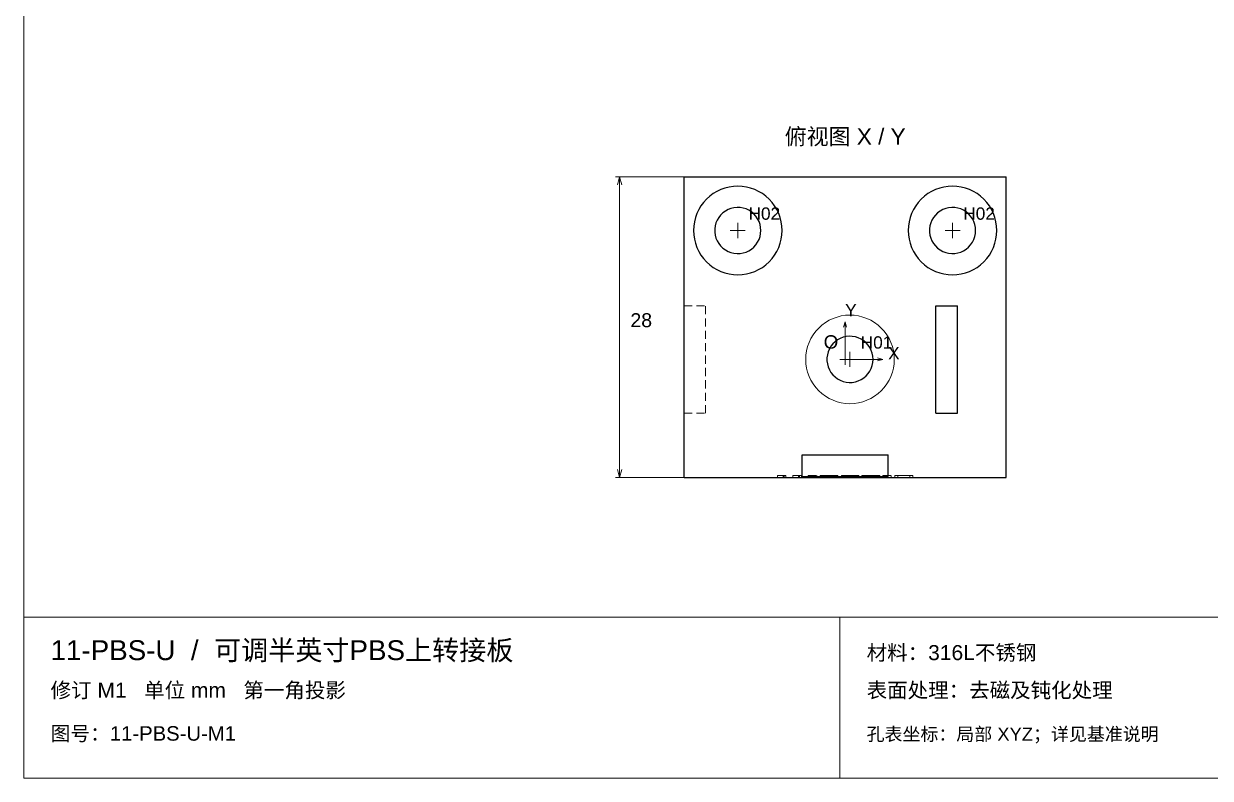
# Paper-space layout '01_三视图' of a CAD drawing. Header units: millimetres. Extents: x 8 to 450, y 8 to 289.
# Drawn here: x 8 to 229, y 8 to 148.5 of the extents above; entities that cross this region are included whole.
import ezdxf
from ezdxf.enums import TextEntityAlignment as Align

# ---------------------------------------------------------------- set-up
doc = ezdxf.new("R2010")
doc.units = ezdxf.units.MM
doc.linetypes.add('WP_HIDDEN', pattern=[2.3, 1.5, -0.8])
for name, color, linetype, lineweight in [('ANNOTATIONS', 7, 'CONTINUOUS', 18), ('HIDDEN', 7, 'WP_HIDDEN', 13), ('VISIBLE', 7, 'CONTINUOUS', 25)]:
    doc.layers.add(name, color=color, linetype=linetype, lineweight=lineweight)
doc.styles.add('CJK', font='Arial Unicode.ttf')

psp = doc.layouts.new('01_三视图')

# ---------------------------------------------------------------- linework, layer by layer
at = {"layer": 'ANNOTATIONS'}
for p, q in [((8, 289), (8, 8)), ((131, 120), (118.2, 120)), ((119, 120), (118.58, 118.5)), ((119, 64), (119, 120)), ((119, 120), (119.42, 118.5)), ((141, 108.6), (141, 111.4)), ((181, 108.6), (181, 111.4)), ((139.6, 110), (142.4, 110)), ((179.6, 110), (182.4, 110)), ((161, 93), (160.72, 92)), ((161, 86), (161, 93)), ((161, 93), (161.28, 92)), ((161, 85), (161, 87)), ((161.9, 84.6), (161.9, 87.4)), ((168, 86), (167, 86.28)), ((160, 86), (162, 86)), ((160.5, 86), (163.3, 86)), ((161, 86), (168, 86)), ((168, 86), (167, 85.72)), ((119, 64), (118.58, 65.5)), ((119, 64), (119.42, 65.5)), ((131, 64), (118.2, 64)), ((8, 38), (412, 38)), ((160, 8), (160, 38)), ((8, 8), (412, 8))]:
    psp.add_line(p, q, dxfattribs=at)
at = {"layer": 'HIDDEN'}
for points in [[(131, 96), (131, 120)], [(131, 76), (131, 96)], [(131, 96), (135, 96)], [(135, 76), (135, 96)], [(170.15, 86), (170.11, 86.81), (169.99, 87.61), (169.79, 88.39), (169.52, 89.16), (169.18, 89.89), (168.76, 90.58), (168.28, 91.23), (167.73, 91.83), (167.13, 92.38), (166.48, 92.86), (165.79, 93.28), (165.06, 93.62), (164.29, 93.89), (163.51, 94.09), (162.71, 94.21), (161.9, 94.25), (161.09, 94.21), (160.29, 94.09), (159.51, 93.89), (158.74, 93.62), (158.01, 93.28), (157.32, 92.86), (156.67, 92.38), (156.07, 91.83), (155.52, 91.23), (155.04, 90.58), (154.62, 89.89), (154.28, 89.16), (154.01, 88.39), (153.81, 87.61), (153.69, 86.81), (153.65, 86), (153.69, 85.19), (153.81, 84.39), (154.01, 83.61), (154.28, 82.84), (154.62, 82.11), (155.04, 81.42), (155.52, 80.77), (156.07, 80.17), (156.67, 79.62), (157.32, 79.14), (158.01, 78.72), (158.74, 78.38), (159.51, 78.11), (160.29, 77.91), (161.09, 77.79), (161.9, 77.75), (162.71, 77.79), (163.51, 77.91), (164.29, 78.11), (165.06, 78.38), (165.79, 78.72), (166.48, 79.14), (167.13, 79.62), (167.73, 80.17), (168.28, 80.77), (168.76, 81.42), (169.18, 82.11), (169.52, 82.84), (169.79, 83.61), (169.99, 84.39), (170.11, 85.19), (170.15, 86)], [(131, 64), (131, 76)], [(131, 76), (135, 76)], [(148.96, 64.4), (148.66, 64.4), (148.41, 64.4)], [(148.41, 64), (148.41, 64.4)], [(148.41, 64.4), (148.82, 64.4), (149.17, 64.4)], [(149.45, 64.4), (149.23, 64.4), (148.96, 64.4)], [(149.17, 64.4), (149.32, 64.4), (149.45, 64.4), (149.56, 64.4), (149.64, 64.4)], [(149.97, 64.4), (149.45, 64.4)], [(149.45, 64), (149.45, 64.4)], [(149.64, 64), (149.64, 64.4)], [(149.64, 64.4), (149.97, 64.4)], [(149.97, 64), (149.97, 64.4)], [(151.82, 64.4), (151.53, 64.4), (151.27, 64.4)], [(151.27, 64), (151.27, 64.4)], [(151.27, 64.4), (151.68, 64.4), (152.04, 64.4)], [(152.31, 64.4), (152.1, 64.4), (151.82, 64.4)], [(152.04, 64.4), (152.19, 64.4), (152.32, 64.4), (152.42, 64.4), (152.5, 64.4)], [(152.84, 64.4), (152.31, 64.4)], [(152.31, 64), (152.31, 64.4)], [(152.5, 64), (152.5, 64.4)], [(152.5, 64.4), (152.84, 64.4)], [(152.84, 64), (152.84, 64.4)], [(154.12, 64), (154.12, 64.4)], [(154.12, 64.4), (155.72, 64.4)], [(155.72, 64), (155.72, 64.4)], [(156.37, 64), (156.37, 64.4)], [(156.37, 64.4), (157.97, 64.4)], [(156.93, 64.4), (156.37, 64.4)], [(158.02, 64.4), (156.93, 64.4)], [(156.93, 64), (156.93, 64.4)], [(156.93, 64.4), (158.03, 64.4)], [(158.02, 64.4), (156.93, 64.4)], [(157.97, 64.4), (158.17, 64.4), (158.35, 64.4), (158.49, 64.4), (158.62, 64.4)], [(159.27, 64.4), (159.06, 64.4), (158.78, 64.4), (158.44, 64.4), (158.02, 64.4)], [(158.54, 64.4), (158.46, 64.4), (158.34, 64.4), (158.19, 64.4), (158.02, 64.4)], [(158.03, 64.4), (158.28, 64.4), (158.5, 64.4), (158.67, 64.4), (158.8, 64.4)], [(158.9, 64.4), (158.74, 64.4), (158.54, 64.4)], [(158.54, 64), (158.54, 64.4)], [(158.62, 64), (158.62, 64.4)], [(158.62, 64.4), (158.91, 64.4), (159.14, 64.4)], [(158.8, 64.4), (158.9, 64.4), (158.98, 64.4), (159.02, 64.4), (159.03, 64.4)], [(159.03, 64.4), (159, 64.4), (158.9, 64.4)], [(159.03, 64), (159.03, 64.4)], [(159.14, 64.4), (159.34, 64.4), (159.48, 64.4)], [(159.61, 64.4), (159.59, 64.4), (159.53, 64.4), (159.42, 64.4), (159.27, 64.4)], [(159.48, 64.4), (159.58, 64.4), (159.61, 64.4)], [(159.61, 64), (159.61, 64.4)], [(160.31, 64), (160.31, 64.4)], [(160.31, 64.4), (161.9, 64.4)], [(161.93, 64.4), (160.31, 64.4)], [(160.87, 64.4), (161.79, 64.4)], [(161.72, 64.4), (160.87, 64.4)], [(160.87, 64.4), (161.93, 64.4)], [(161.85, 64.4), (160.87, 64.4)], [(160.87, 64), (160.87, 64.4)], [(162.37, 64.4), (162.26, 64.4), (162.11, 64.4), (161.93, 64.4), (161.72, 64.4)], [(161.79, 64.4), (161.96, 64.4), (162.11, 64.4), (162.23, 64.4), (162.33, 64.4)], [(162.48, 64.4), (162.36, 64.4), (162.21, 64.4), (162.05, 64.4), (161.85, 64.4)], [(161.9, 64.4), (162.14, 64.4), (162.34, 64.4), (162.53, 64.4), (162.69, 64.4)], [(162.62, 64.4), (162.3, 64.4), (161.93, 64.4)], [(161.93, 64.4), (162.06, 64.4), (162.16, 64.4), (162.25, 64.4), (162.31, 64.4)], [(162.31, 64.4), (162.49, 64.4), (162.64, 64.4)], [(162.33, 64.4), (162.52, 64.4), (162.65, 64.4)], [(162.66, 64.4), (162.54, 64.4), (162.37, 64.4)], [(162.82, 64.4), (162.67, 64.4), (162.48, 64.4)], [(163.08, 64.4), (162.87, 64.4), (162.62, 64.4)], [(162.64, 64.4), (162.76, 64.4), (162.85, 64.4)], [(162.65, 64.4), (162.73, 64.4), (162.76, 64.4)], [(162.76, 64.4), (162.73, 64.4), (162.66, 64.4)], [(162.69, 64.4), (162.95, 64.4), (163.15, 64.4)], [(163.17, 64.4), (162.98, 64.4), (162.72, 64.4)], [(162.72, 64), (162.72, 64.4)], [(162.72, 64.4), (162.9, 64.4), (163.06, 64.4), (163.2, 64.4), (163.31, 64.4)], [(162.76, 64), (162.76, 64.4)], [(162.94, 64.4), (162.91, 64.4), (162.82, 64.4)], [(162.85, 64.4), (162.92, 64.4), (162.94, 64.4)], [(162.94, 64), (162.94, 64.4)], [(163.39, 64.4), (163.25, 64.4), (163.08, 64.4)], [(163.15, 64.4), (163.22, 64.4), (163.27, 64.4), (163.3, 64.4), (163.31, 64.4)], [(163.31, 64.4), (163.28, 64.4), (163.17, 64.4)], [(163.31, 64), (163.31, 64.4)], [(163.31, 64.4), (163.4, 64.4), (163.47, 64.4), (163.51, 64.4), (163.52, 64.4)], [(163.52, 64.4), (163.49, 64.4), (163.39, 64.4)], [(163.52, 64), (163.52, 64.4)], [(164.34, 64.4), (164.24, 64.4), (164.17, 64.4), (164.12, 64.4), (164.1, 64.4)], [(164.1, 64), (164.1, 64.4)], [(164.1, 64.4), (164.64, 64.4)], [(164.42, 64.4), (164.3, 64.4), (164.27, 64.4)], [(164.27, 64), (164.27, 64.4)], [(164.27, 64.4), (164.28, 64.4), (164.31, 64.4), (164.37, 64.4), (164.45, 64.4)], [(164.95, 64.4), (164.77, 64.4), (164.6, 64.4), (164.46, 64.4), (164.34, 64.4)], [(164.87, 64.4), (164.6, 64.4), (164.42, 64.4)], [(164.45, 64.4), (164.55, 64.4), (164.67, 64.4), (164.82, 64.4), (164.98, 64.4)], [(164.64, 64), (164.64, 64.4)], [(164.64, 64.4), (164.7, 64.4), (164.81, 64.4)], [(164.81, 64.4), (164.99, 64.4), (165.24, 64.4)], [(165.04, 64.4), (164.94, 64.4), (164.87, 64.4), (164.82, 64.4), (164.81, 64.4)], [(164.81, 64), (164.81, 64.4)], [(164.81, 64.4), (164.82, 64.4), (164.85, 64.4), (164.9, 64.4), (164.97, 64.4)], [(165.69, 64.4), (165.42, 64.4), (165.19, 64.4), (165.01, 64.4), (164.87, 64.4)], [(165.92, 64.4), (165.64, 64.4), (165.39, 64.4), (165.16, 64.4), (164.95, 64.4)], [(164.97, 64.4), (165.09, 64.4), (165.27, 64.4), (165.51, 64.4), (165.82, 64.4)], [(164.98, 64.4), (165.35, 64.4), (165.76, 64.4)], [(165.79, 64.4), (165.55, 64.4), (165.35, 64.4), (165.18, 64.4), (165.04, 64.4)], [(165.24, 64.4), (165.55, 64.4), (165.89, 64.4)], [(166.45, 64.4), (166.34, 64.4), (166.17, 64.4), (165.96, 64.4), (165.69, 64.4)], [(165.76, 64.4), (166.21, 64.4), (166.6, 64.4)], [(166.53, 64.4), (166.39, 64.4), (166.22, 64.4), (166.02, 64.4), (165.79, 64.4)], [(165.82, 64.4), (166.14, 64.4), (166.4, 64.4), (166.61, 64.4), (166.77, 64.4)], [(165.89, 64.4), (166.2, 64.4), (166.46, 64.4)], [(166.74, 64.4), (166.35, 64.4), (165.92, 64.4)], [(166.83, 64.4), (166.68, 64.4), (166.45, 64.4)], [(166.46, 64.4), (166.68, 64.4), (166.83, 64.4)], [(166.82, 64.4), (166.79, 64.4), (166.73, 64.4), (166.64, 64.4), (166.53, 64.4)], [(166.6, 64.4), (166.77, 64.4), (166.92, 64.4), (167.05, 64.4), (167.15, 64.4)], [(167.3, 64.4), (167.19, 64.4), (167.06, 64.4), (166.91, 64.4), (166.74, 64.4)], [(166.77, 64.4), (166.94, 64.4), (167.09, 64.4), (167.21, 64.4), (167.31, 64.4)], [(167.36, 64.4), (166.82, 64.4)], [(166.82, 64), (166.82, 64.4)], [(166.83, 64.4), (166.92, 64.4), (166.95, 64.4)], [(166.95, 64.4), (166.92, 64.4), (166.83, 64.4)], [(166.95, 64), (166.95, 64.4)], [(167.15, 64.4), (167.24, 64.4), (167.3, 64.4), (167.34, 64.4), (167.36, 64.4)], [(167.49, 64.4), (167.48, 64.4), (167.44, 64.4), (167.38, 64.4), (167.3, 64.4)], [(167.31, 64.4), (167.39, 64.4), (167.45, 64.4), (167.48, 64.4), (167.49, 64.4)], [(167.36, 64), (167.36, 64.4)], [(167.49, 64), (167.49, 64.4)], [(167.99, 64), (167.99, 64.4)], [(167.99, 64.4), (169.6, 64.4)], [(169.6, 64), (169.6, 64.4)], [(170.41, 64.4), (170.34, 64.4), (170.29, 64.4), (170.26, 64.4), (170.25, 64.4)], [(170.25, 64), (170.25, 64.4)], [(170.25, 64.4), (170.81, 64.4)], [(170.95, 64.4), (170.78, 64.4), (170.63, 64.4), (170.51, 64.4), (170.41, 64.4)], [(170.81, 64), (170.81, 64.4)], [(170.81, 64.4), (170.84, 64.4), (170.91, 64.4)], [(170.91, 64.4), (171.05, 64.4), (171.27, 64.4)], [(171.93, 64.4), (171.65, 64.4), (171.39, 64.4), (171.16, 64.4), (170.95, 64.4)], [(171.27, 64.4), (171.55, 64.4), (171.88, 64.4)], [(171.88, 64.4), (172.17, 64.4), (172.41, 64.4), (172.61, 64.4), (172.77, 64.4)], [(172.93, 64.4), (172.72, 64.4), (172.49, 64.4), (172.22, 64.4), (171.93, 64.4)], [(172.77, 64.4), (172.88, 64.4), (172.97, 64.4), (173.02, 64.4), (173.03, 64.4)], [(173.45, 64.4), (173.36, 64.4), (173.25, 64.4), (173.1, 64.4), (172.93, 64.4)], [(173.03, 64), (173.03, 64.4)], [(173.03, 64.4), (173.59, 64.4)], [(173.59, 64.4), (173.56, 64.4), (173.45, 64.4)], [(173.59, 64), (173.59, 64.4)], [(149.17, 64), (148.81, 64), (148.41, 64)], [(148.41, 64), (148.67, 64), (148.96, 64)], [(148.96, 64), (149.23, 64), (149.45, 64)], [(149.64, 64), (149.55, 64), (149.45, 64), (149.32, 64), (149.17, 64)], [(149.45, 64), (149.97, 64)], [(149.97, 64), (149.64, 64)], [(152.04, 64), (151.68, 64), (151.27, 64)], [(151.27, 64), (151.53, 64), (151.82, 64)], [(151.82, 64), (152.09, 64), (152.31, 64)], [(152.5, 64), (152.42, 64), (152.31, 64), (152.19, 64), (152.04, 64)], [(152.31, 64), (152.84, 64)], [(152.84, 64), (152.5, 64)], [(154.12, 64), (155.72, 64)], [(156.37, 64), (156.93, 64)], [(157.97, 64), (156.37, 64)], [(156.93, 64), (158.02, 64)], [(158.03, 64), (156.93, 64)], [(156.93, 64), (158.02, 64)], [(158.62, 64), (158.49, 64), (158.34, 64), (158.17, 64), (157.97, 64)], [(158.02, 64), (158.41, 64), (158.75, 64), (159.05, 64), (159.27, 64)], [(158.02, 64), (158.19, 64), (158.34, 64), (158.45, 64), (158.54, 64)], [(158.8, 64), (158.67, 64), (158.49, 64), (158.27, 64), (158.03, 64)], [(158.54, 64), (158.74, 64), (158.9, 64)], [(159.14, 64), (158.91, 64), (158.62, 64)], [(159.03, 64), (159.02, 64), (158.98, 64), (158.91, 64), (158.8, 64)], [(158.9, 64), (159, 64), (159.03, 64)], [(159.48, 64), (159.34, 64), (159.14, 64)], [(159.27, 64), (159.42, 64), (159.53, 64), (159.59, 64), (159.61, 64)], [(159.61, 64), (159.58, 64), (159.48, 64)], [(160.31, 64), (161.93, 64)], [(161.9, 64), (160.31, 64)], [(161.79, 64), (160.87, 64)], [(160.87, 64), (161.72, 64)], [(161.93, 64), (160.87, 64)], [(160.87, 64), (161.85, 64)], [(161.72, 64), (161.93, 64), (162.11, 64), (162.25, 64), (162.37, 64)], [(162.33, 64), (162.23, 64), (162.11, 64), (161.96, 64), (161.79, 64)], [(161.85, 64), (162.04, 64), (162.21, 64), (162.35, 64), (162.48, 64)], [(162.69, 64), (162.52, 64), (162.34, 64), (161.9, 64)], [(161.93, 64), (162.3, 64), (162.62, 64)], [(162.31, 64), (162.25, 64), (162.16, 64), (161.93, 64)], [(162.64, 64), (162.49, 64), (162.31, 64)], [(162.65, 64), (162.52, 64), (162.33, 64)], [(162.37, 64), (162.54, 64), (162.66, 64)], [(162.48, 64), (162.67, 64), (162.82, 64)], [(162.62, 64), (162.87, 64), (163.08, 64)], [(162.85, 64), (162.76, 64), (162.64, 64)], [(162.76, 64), (162.73, 64), (162.65, 64)], [(162.66, 64), (162.73, 64), (162.76, 64)], [(163.15, 64), (162.95, 64), (162.69, 64)], [(163.31, 64), (163.2, 64), (163.06, 64), (162.9, 64), (162.72, 64)], [(162.72, 64), (162.98, 64), (163.17, 64)], [(162.82, 64), (162.91, 64), (162.94, 64)], [(162.94, 64), (162.92, 64), (162.85, 64)], [(163.08, 64), (163.25, 64), (163.39, 64)], [(163.31, 64), (163.3, 64), (163.27, 64), (163.22, 64), (163.15, 64)], [(163.17, 64), (163.28, 64), (163.31, 64)], [(163.52, 64), (163.51, 64), (163.47, 64), (163.4, 64), (163.31, 64)], [(163.39, 64), (163.49, 64), (163.52, 64)], [(164.64, 64), (164.1, 64)], [(164.1, 64), (164.12, 64), (164.17, 64), (164.24, 64), (164.34, 64)], [(164.45, 64), (164.37, 64), (164.31, 64), (164.28, 64), (164.27, 64)], [(164.27, 64), (164.3, 64), (164.42, 64)], [(164.34, 64), (164.46, 64), (164.6, 64), (164.77, 64), (164.95, 64)], [(164.42, 64), (164.61, 64), (164.87, 64)], [(164.98, 64), (164.68, 64), (164.55, 64), (164.45, 64)], [(164.81, 64), (164.7, 64), (164.64, 64)], [(164.97, 64), (164.9, 64), (164.85, 64), (164.82, 64), (164.81, 64)], [(164.81, 64), (164.82, 64), (164.87, 64), (164.94, 64), (165.04, 64)], [(165.24, 64), (164.99, 64), (164.81, 64)], [(164.87, 64), (165.02, 64), (165.21, 64), (165.43, 64), (165.69, 64)], [(164.95, 64), (165.16, 64), (165.39, 64), (165.92, 64)], [(165.82, 64), (165.53, 64), (165.29, 64), (165.1, 64), (164.97, 64)], [(165.76, 64), (165.36, 64), (164.98, 64)], [(165.04, 64), (165.18, 64), (165.35, 64), (165.56, 64), (165.79, 64)], [(165.89, 64), (165.55, 64), (165.24, 64)], [(165.69, 64), (165.95, 64), (166.16, 64), (166.33, 64), (166.45, 64)], [(166.6, 64), (166.21, 64), (165.76, 64)], [(165.79, 64), (166.01, 64), (166.21, 64), (166.39, 64), (166.53, 64)], [(166.77, 64), (166.6, 64), (166.38, 64), (166.12, 64), (165.82, 64)], [(166.46, 64), (166.19, 64), (165.89, 64)], [(165.92, 64), (166.35, 64), (166.74, 64)], [(166.45, 64), (166.68, 64), (166.83, 64)], [(166.83, 64), (166.68, 64), (166.46, 64)], [(166.53, 64), (166.64, 64), (166.73, 64), (166.79, 64), (166.82, 64)], [(167.15, 64), (167.05, 64), (166.92, 64), (166.6, 64)], [(166.74, 64), (166.91, 64), (167.06, 64), (167.19, 64), (167.3, 64)], [(167.31, 64), (167.21, 64), (167.09, 64), (166.94, 64), (166.77, 64)], [(166.82, 64), (167.36, 64)], [(166.83, 64), (166.92, 64), (166.95, 64)], [(166.95, 64), (166.92, 64), (166.83, 64)], [(167.36, 64), (167.35, 64), (167.3, 64), (167.24, 64), (167.15, 64)], [(167.3, 64), (167.38, 64), (167.44, 64), (167.48, 64), (167.49, 64)], [(167.49, 64), (167.48, 64), (167.45, 64), (167.39, 64), (167.31, 64)], [(167.99, 64), (169.6, 64)], [(170.81, 64), (170.25, 64)], [(170.25, 64), (170.29, 64), (170.34, 64), (170.41, 64)], [(170.41, 64), (170.51, 64), (170.63, 64), (170.78, 64), (170.95, 64)], [(170.91, 64), (170.84, 64), (170.81, 64)], [(171.27, 64), (171.05, 64), (170.91, 64)], [(170.95, 64), (171.16, 64), (171.4, 64), (171.65, 64), (171.93, 64)], [(171.88, 64), (171.55, 64), (171.27, 64)], [(172.77, 64), (172.61, 64), (172.4, 64), (172.16, 64), (171.88, 64)], [(171.93, 64), (172.22, 64), (172.48, 64), (172.72, 64), (172.93, 64)], [(173.03, 64), (173.02, 64), (172.97, 64), (172.89, 64), (172.77, 64)], [(172.93, 64), (173.1, 64), (173.25, 64), (173.36, 64), (173.45, 64)], [(173.59, 64), (173.03, 64)], [(173.45, 64), (173.52, 64), (173.56, 64), (173.59, 64)]]:
    psp.add_lwpolyline(points, dxfattribs=at)
at = {"layer": 'VISIBLE'}
for points in [[(131, 64), (131, 120)], [(131, 120), (191, 120)], [(191, 64), (191, 120)], [(149.25, 110), (149.21, 110.81), (149.09, 111.61), (148.89, 112.39), (148.62, 113.16), (148.28, 113.89), (147.86, 114.58), (147.38, 115.23), (146.83, 115.83), (146.23, 116.38), (145.58, 116.86), (144.89, 117.28), (144.16, 117.62), (143.39, 117.89), (142.61, 118.09), (141.81, 118.21), (141, 118.25), (140.19, 118.21), (139.39, 118.09), (138.61, 117.89), (137.84, 117.62), (137.11, 117.28), (136.42, 116.86), (135.77, 116.38), (135.17, 115.83), (134.62, 115.23), (134.14, 114.58), (133.72, 113.89), (133.38, 113.16), (133.11, 112.39), (132.91, 111.61), (132.79, 110.81), (132.75, 110), (132.79, 109.19), (132.91, 108.39), (133.11, 107.61), (133.38, 106.84), (133.72, 106.11), (134.14, 105.42), (134.62, 104.77), (135.17, 104.17), (135.77, 103.62), (136.42, 103.14), (137.11, 102.72), (137.84, 102.38), (138.61, 102.11), (139.39, 101.91), (140.19, 101.79), (141, 101.75), (141.81, 101.79), (142.61, 101.91), (143.39, 102.11), (144.16, 102.38), (144.89, 102.72), (145.58, 103.14), (146.23, 103.62), (146.83, 104.17), (147.38, 104.77), (147.86, 105.42), (148.28, 106.11), (148.62, 106.84), (148.89, 107.61), (149.09, 108.39), (149.21, 109.19), (149.25, 110)], [(189.25, 110), (189.21, 110.81), (189.09, 111.61), (188.89, 112.39), (188.62, 113.16), (188.28, 113.89), (187.86, 114.58), (187.38, 115.23), (186.83, 115.83), (186.23, 116.38), (185.58, 116.86), (184.89, 117.28), (184.16, 117.62), (183.39, 117.89), (182.61, 118.09), (181.81, 118.21), (181, 118.25), (180.19, 118.21), (179.39, 118.09), (178.61, 117.89), (177.84, 117.62), (177.11, 117.28), (176.42, 116.86), (175.77, 116.38), (175.17, 115.83), (174.62, 115.23), (174.14, 114.58), (173.72, 113.89), (173.38, 113.16), (173.11, 112.39), (172.91, 111.61), (172.79, 110.81), (172.75, 110), (172.79, 109.19), (172.91, 108.39), (173.11, 107.61), (173.38, 106.84), (173.72, 106.11), (174.14, 105.42), (174.62, 104.77), (175.17, 104.17), (175.77, 103.62), (176.42, 103.14), (177.11, 102.72), (177.84, 102.38), (178.61, 102.11), (179.39, 101.91), (180.19, 101.79), (181, 101.75), (181.81, 101.79), (182.61, 101.91), (183.39, 102.11), (184.16, 102.38), (184.89, 102.72), (185.58, 103.14), (186.23, 103.62), (186.83, 104.17), (187.38, 104.77), (187.86, 105.42), (188.28, 106.11), (188.62, 106.84), (188.89, 107.61), (189.09, 108.39), (189.21, 109.19), (189.25, 110)], [(145.3, 110), (145.26, 110.57), (145.15, 111.14), (144.96, 111.68), (144.7, 112.19), (144.37, 112.66), (143.99, 113.09), (143.55, 113.46), (143.07, 113.77), (142.55, 114.01), (142, 114.18), (141.43, 114.28), (140.86, 114.3), (140.28, 114.24), (139.73, 114.11), (139.19, 113.9), (138.69, 113.62), (138.22, 113.28), (137.81, 112.88), (137.45, 112.43), (137.16, 111.94), (136.94, 111.41), (136.79, 110.86), (136.71, 110.29), (136.71, 109.71), (136.79, 109.14), (136.94, 108.59), (137.16, 108.06), (137.45, 107.57), (137.81, 107.12), (138.22, 106.72), (138.69, 106.38), (139.19, 106.1), (139.73, 105.89), (140.28, 105.76), (140.86, 105.7), (141.43, 105.72), (142, 105.82), (142.55, 105.99), (143.07, 106.23), (143.55, 106.54), (143.99, 106.91), (144.37, 107.34), (144.7, 107.81), (144.96, 108.32), (145.15, 108.86), (145.26, 109.43), (145.3, 110)], [(185.3, 110), (185.26, 110.57), (185.15, 111.14), (184.96, 111.68), (184.7, 112.19), (184.37, 112.66), (183.99, 113.09), (183.55, 113.46), (183.07, 113.77), (182.55, 114.01), (182, 114.18), (181.43, 114.28), (180.86, 114.3), (180.28, 114.24), (179.73, 114.11), (179.19, 113.9), (178.69, 113.62), (178.22, 113.28), (177.81, 112.88), (177.45, 112.43), (177.16, 111.94), (176.94, 111.41), (176.79, 110.86), (176.71, 110.29), (176.71, 109.71), (176.79, 109.14), (176.94, 108.59), (177.16, 108.06), (177.45, 107.57), (177.81, 107.12), (178.22, 106.72), (178.69, 106.38), (179.19, 106.1), (179.73, 105.89), (180.28, 105.76), (180.86, 105.7), (181.43, 105.72), (182, 105.82), (182.55, 105.99), (183.07, 106.23), (183.55, 106.54), (183.99, 106.91), (184.37, 107.34), (184.7, 107.81), (184.96, 108.32), (185.15, 108.86), (185.26, 109.43), (185.3, 110)], [(177.9, 76), (177.9, 96)], [(177.9, 96), (181.9, 96)], [(181.9, 76), (181.9, 96)], [(166.2, 86), (166.16, 86.57), (166.05, 87.14), (165.86, 87.68), (165.6, 88.19), (165.27, 88.66), (164.89, 89.09), (164.45, 89.46), (163.97, 89.77), (163.45, 90.01), (162.9, 90.18), (162.33, 90.28), (161.76, 90.3), (161.18, 90.24), (160.63, 90.11), (160.09, 89.9), (159.59, 89.62), (159.12, 89.28), (158.71, 88.88), (158.35, 88.43), (158.06, 87.94), (157.84, 87.41), (157.69, 86.86), (157.61, 86.29), (157.61, 85.71), (157.69, 85.14), (157.84, 84.59), (158.06, 84.06), (158.35, 83.57), (158.71, 83.12), (159.12, 82.72), (159.59, 82.38), (160.09, 82.1), (160.63, 81.89), (161.18, 81.76), (161.76, 81.7), (162.33, 81.72), (162.9, 81.82), (163.45, 81.99), (163.97, 82.23), (164.45, 82.54), (164.89, 82.91), (165.27, 83.34), (165.6, 83.81), (165.86, 84.32), (166.05, 84.86), (166.16, 85.43), (166.2, 86)], [(177.9, 76), (181.9, 76)], [(153, 64.2), (153, 68.2)], [(153, 68.2), (169, 68.2)], [(169, 64.2), (169, 68.2)], [(153, 64.2), (169, 64.2)], [(131, 64), (191, 64)]]:
    psp.add_lwpolyline(points, dxfattribs=at)

# ---------------------------------------------------------------- texts
at = {"layer": 'ANNOTATIONS', "style": 'CJK'}
psp.add_text('俯视图 X / Y', height=3, dxfattribs=at).set_placement((161, 126), align=Align.CENTER)
for s, height, p in [('H02', 2.3, (143, 112)), ('H02', 2.3, (183, 112)), ('Y', 2.3, (161, 94)), ('28', 2.6, (121, 92)), ('O', 2.5, (157, 88)), ('H01', 2.3, (163.9, 88)), ('X', 2.3, (169, 86)), ('11-PBS-U  /  可调半英寸PBS上转接板', 3.7, (13, 30)), ('材料：316L不锈钢', 2.8, (165, 30)), ('修订 M1   单位 mm   第一角投影', 2.8, (13, 23)), ('表面处理：去磁及钝化处理', 2.8, (165, 23)), ('图号：11-PBS-U-M1', 2.7, (13, 15)), ('孔表坐标：局部 XYZ；详见基准说明', 2.45, (165, 15))]:
    psp.add_text(s, height=height, dxfattribs=at).set_placement(p)

doc.saveas('drawing.dxf')
